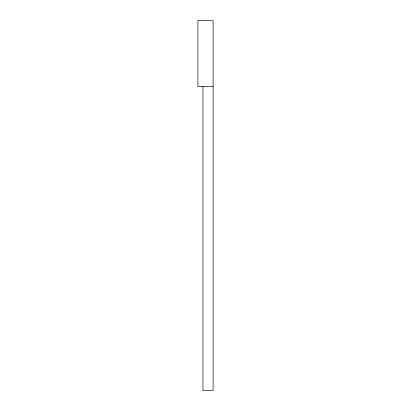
<?xml version="1.0" encoding="UTF-8"?>
<svg xmlns="http://www.w3.org/2000/svg" width="411" height="411" viewBox="0 0 411 411"><rect width="100%" height="100%" fill="white"/><g stroke="black" fill="none" stroke-linecap="round" stroke-linejoin="round"><path stroke-width="0.62" d="M213.098 86.423L197.902 86.423L197.902 20.55L213.098 20.55L213.098 390.45L202.967 390.45L202.967 86.423"/></g></svg>
